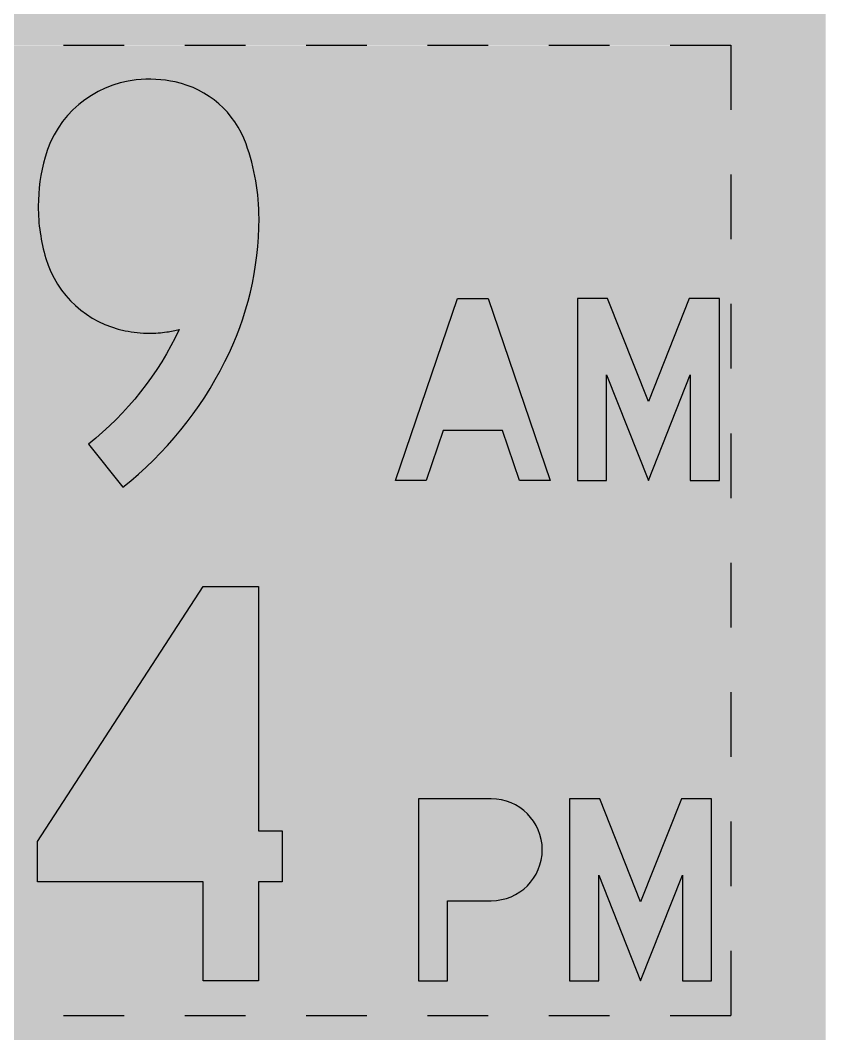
# Model space of a CAD drawing. Header units: millimetres. Extents: x -15 to 15, y -6.8 to 65.8.
# Drawn here: x 1.72 to 15, y 6.38 to 23.09 of the extents above; entities that cross this region are included whole.
import ezdxf

# ---------------------------------------------------------------- set-up
doc = ezdxf.new("R2010")
doc.units = ezdxf.units.MM

msp = doc.modelspace()

# ---------------------------------------------------------------- hatches: boundary and pattern name
at = {"true_color": 0xf5f5f5}
h = msp.add_hatch(color=7, dxfattribs=at)
h.dxf.hatch_style = 1
edge = h.paths.add_edge_path(flags=16)
edge.add_line((-12.5, 0.3999999999999886), (12.5, 0.3999999999999886))
edge.add_arc((12.5, 2.499999999999989), 2.1, 270, 360)
edge.add_line((14.6, 2.499999999999989), (14.6, 63.24999999999999))
edge.add_arc((12.5, 63.25), 2.1, 0, 90)
edge.add_line((12.5, 65.35), (-12.5, 65.35))
edge.add_arc((-12.5, 63.25), 2.099999999999999, 90, 180)
edge.add_line((-14.6, 63.25), (-14.6, 2.5))
edge.add_arc((-12.5, 2.499999999999989), 2.1, 180, 270)
edge = h.paths.add_edge_path()
edge.add_line((-12.5, 0), (12.5, 0))
edge.add_arc((12.5, 2.5), 2.5, 270, 360)
edge.add_line((15, 2.5), (15, 63.25))
edge.add_arc((12.5, 63.25), 2.5, 0, 90)
edge.add_line((12.5, 65.74999999999999), (-12.5, 65.74999999999999))
edge.add_arc((-12.5, 63.25), 2.499999999999999, 90, 180)
edge.add_line((-15, 63.25), (-15, 2.5))
edge.add_arc((-12.5, 2.5), 2.5, 180, 270)
at = {"true_color": 0x0a0a0a}
h = msp.add_hatch(color=28, dxfattribs=at)
h.dxf.hatch_style = 1
edge = h.paths.add_edge_path()
edge.add_line((-12.5, 0.3999999999999886), (12.5, 0.4))
edge.add_arc((12.5, 2.499999999999989), 2.1, 270, 360)
edge.add_line((14.6, 2.499999999999989), (14.6, 63.24999999999999))
edge.add_arc((12.5, 63.25), 2.1, 0, 90)
edge.add_line((12.5, 65.35), (-12.5, 65.35))
edge.add_arc((-12.5, 63.25), 2.099999999999999, 90, 180)
edge.add_line((-14.6, 63.25), (-14.6, 2.5))
edge.add_arc((-12.5, 2.499999999999989), 2.1, 180, 270)
edge = h.paths.add_edge_path(flags=16)
edge.add_line((-12.5, 64.75), (12.5, 64.75))
edge.add_arc((12.5, 63.25), 1.5, 0, 90, ccw=False)
edge.add_line((14, 63.25), (14, 2.5))
edge.add_arc((12.5, 2.499999999999989), 1.5, -90, 0, ccw=False)
edge.add_line((12.5, 0.9999999999999887), (-12.5, 0.9999999999999887))
edge.add_arc((-12.5, 2.499999999999989), 1.5, 180, 270, ccw=False)
edge.add_line((-14, 2.499999999999989), (-14, 63.24999999999999))
edge.add_arc((-12.5, 63.25), 1.5, 90, 180, ccw=False)
at = {"true_color": 0xf5f5f5}
h = msp.add_hatch(color=7, dxfattribs=at)
h.dxf.hatch_style = 1
edge = h.paths.add_edge_path(flags=16)
edge.add_arc((-4.059999999999968, 55.73999999999999), 1.279999999999997, 20.09869717624974, 159.9013028237503)
edge.add_arc((-1.901071428571323, 54.94999999999993), 3.578928571428659, 159.9013028237497, 200.0986971762492)
edge.add_arc((-4.060000000000006, 54.16000000000001), 1.28000000000001, 200.0986971762532, 339.9013028237532)
edge.add_arc((-6.218928571428453, 54.95000000000004), 3.578928571428475, 339.9013028237502, 380.0986971762496)
edge = h.paths.add_edge_path(flags=16)
edge.add_line((11.72956952023542, 55.935), (12.33913904047083, 56.12999999999999))
edge.add_arc((11.12000000000004, 55.73999999999998), 1.280000000000017, 17.73936415171485, 157.1013240229992)
edge.add_arc((12.99031250000005, 54.95000000000003), 3.310312500000002, 157.1013240230005, 202.8986759770007)
edge.add_arc((11.12000000000005, 54.15999999999999), 1.279999999999994, 202.8986759769999, 360.0000000000003)
edge.add_line((12.40000000000005, 54.16), (12.40000000000005, 54.95))
edge.add_line((12.40000000000005, 54.95), (11.08000000000002, 54.95))
edge.add_line((11.08000000000002, 54.95), (11.08000000000002, 54.31))
edge.add_line((11.08000000000002, 54.31), (11.76000000000004, 54.31))
edge.add_line((11.76000000000004, 54.31), (11.76000000000004, 54.16))
edge.add_arc((11.12000000000005, 54.16), 0.6399999999999864, -157.10132402299962, 6.252776074688882e-13, ccw=False)
edge.add_arc((12.99031250000005, 54.95000000000003), 2.670312500000001, 157.1013240230006, 202.8986759770008, ccw=False)
edge.add_arc((11.12000000000004, 55.74), 0.6399999999999937, 17.739364151714312, 157.101324023, ccw=False)
h.paths.add_polyline_path([(8.160000000000037, 54.37996123972776), (6.691406422701585, 56.95), (6.080000000000019, 56.95), (6.080000000000019, 52.95), (6.720000000000027, 52.95), (6.720000000000027, 55.60999999999999), (8.240000000000055, 52.95), (8.800000000000045, 52.95), (8.800000000000045, 56.95), (8.160000000000037, 56.95)], flags=16)
h.paths.add_polyline_path([(4.480000000000018, 56.95), (5.120000000000028, 56.95), (5.120000000000028, 52.95), (4.480000000000018, 52.95)], flags=16)
edge = h.paths.add_edge_path(flags=16)
edge.add_arc((2.482276043957508, 55.74669920487892), 0.633300795121059, 74.46761882983952, 90.00000000000108, ccw=False)
edge.add_arc((2.50739238432367, 55.83706744678171), 0.5395071402291122, 18.434168436617597, 74.46761882983651, ccw=False)
edge.add_line((3.019216121112732, 56.00766761330413), (3.626376188365725, 56.21004511386507))
edge.add_arc((2.507392384323628, 55.83706744678171), 1.179507140229117, 18.43416843661766, 74.46761882983643)
edge.add_arc((2.482276043957457, 55.74669920487914), 1.273300795120854, 74.4676188298349, 89.99999999999723)
edge.add_arc((2.482276043957718, 54.69356222013867), 2.32643777986133, 90.0000000000049, 95.20208452343317)
edge.add_arc((2.428686100023981, 55.28217930961422), 1.735386208411346, 95.20208452342634, 100.0660043927346)
edge.add_arc((2.311656252038849, 55.94144656002306), 1.06581224477398, 100.0660043927363, 179.9999999999985)
edge.add_arc((2.231924475328376, 55.9414465600231), 0.9860804680635038, 180.0000000000004, 240.5253916173212)
edge.add_arc((3.135447479205392, 57.54007067011677), 2.822368262475841, 240.5253916173203, 252.4229875600037)
edge.add_arc((0.9769146372433131, 50.72602877739029), 4.325388794507863, 63.494792540480375, 72.42298756000349, ccw=False)
edge.add_arc((2.717103017859077, 54.21551243768676), 0.4260616967246862, 17.092358613640386, 63.494792540480375, ccw=False)
edge.add_arc((2.352771623500556, 54.10348265211473), 0.80722837649948, -5.115907697472721e-13, 17.092358613637316, ccw=False)
edge.add_arc((2.478206303880337, 54.10348265211469), 0.6817936961197, -21.835978028376985, 2.3874235921539366e-12, ccw=False)
edge.add_arc((2.682059248100716, 54.02179876972449), 0.4621843167442889, 300.4201037662316, 338.1640219716116, ccw=False)
edge.add_arc((2.536354872893847, 54.2699463344445), 0.7499463344445018, 269.99999999999966, 300.4201037662424, ccw=False)
edge.add_arc((2.536354872893852, 54.43638778527581), 0.916387785275802, 200.6540005308837, 269.99999999999943, ccw=False)
edge.add_line((1.678865608860406, 54.11315608034872), (1.080000000000016, 53.88741290210341))
edge.add_arc((2.536354872893851, 54.43638778527581), 1.556387785275817, 200.6540005308838, 269.9999999999996)
edge.add_arc((2.536354872893851, 54.26994633444458), 1.389946334444588, 269.9999999999995, 300.4201037662423)
edge.add_arc((2.682059248100725, 54.02179876972441), 1.102184316744237, 300.4201037662417, 338.1640219716206)
edge.add_arc((2.47820630388034, 54.10348265211481), 1.321793696119729, 338.164021971617, 359.9999999999963)
edge.add_arc((2.352771623500505, 54.10348265211445), 1.447228376499564, 1.068954853418272e-11, 17.09235861364823)
edge.add_arc((2.717103017859077, 54.2155124376868), 1.066061696724631, 17.09235861363814, 63.49479254048027)
edge.add_arc((0.9769146372433417, 50.72602877739062), 4.965388794507535, 63.49479254047917, 72.42298756000244)
edge.add_arc((3.135447479205456, 57.5400706701168), 2.182368262475896, 240.5253916173197, 252.42298756000298, ccw=False)
edge.add_arc((2.231924475328411, 55.94144656002311), 0.3460804680635289, 180.0000000000035, 240.5253916173222, ccw=False)
edge.add_arc((2.311656252038872, 55.94144656002305), 0.42581224477399, 100.06600439273387, 179.9999999999952, ccw=False)
edge.add_arc((2.428686100024062, 55.28217930961507), 1.09538620841052, 95.20208452343519, 100.06600439274342, ccw=False)
edge.add_arc((2.482276043957387, 54.69356222013852), 1.686437779861457, 89.9999999999963, 95.20208452342462, ccw=False)
edge = h.paths.add_edge_path(flags=16)
edge.add_arc((-0.6377239560424768, 55.74669920487926), 0.6333007951207392, 74.46761882983549, 89.99999999999699, ccw=False)
edge.add_arc((-0.6126076156763538, 55.83706744678167), 0.5395071402291658, 18.434168436620496, 74.4676188298385, ccw=False)
edge.add_line((-0.1007838788872505, 56.00766761330413), (0.5063761883657434, 56.21004511386508))
edge.add_arc((-0.6126076156763511, 55.83706744678173), 1.17950714022911, 18.43416843661705, 74.46761882983647)
edge.add_arc((-0.637723956042479, 55.74669920487909), 1.273300795120903, 74.46761882983768, 89.99999999999937)
edge.add_arc((-0.6377239560425898, 54.69356222013847), 2.326437779861529, 89.99999999999693, 95.20208452342524)
edge.add_arc((-0.6913138999758484, 55.28217930961451), 1.735386208411107, 95.20208452343284, 100.0660043927411)
edge.add_arc((-0.8083437479611393, 55.94144656002308), 1.065812244773972, 100.0660043927361, 179.9999999999988)
edge.add_arc((-0.8880755246715906, 55.94144656002312), 0.9860804680635187, 180.0000000000008, 240.525391617321)
edge.add_arc((0.01544747920541401, 57.54007067011668), 2.822368262475761, 240.5253916173193, 252.4229875600026)
edge.add_arc((-2.143085362756729, 50.72602877739031), 4.325388794507861, 63.49479254047992, 72.42298756000298, ccw=False)
edge.add_arc((-0.4028969821409154, 54.21551243768677), 0.4260616967246741, 17.092358613639988, 63.49479254048151, ccw=False)
edge.add_arc((-0.7672283764994069, 54.10348265211473), 0.807228376499439, 5.115907697472721e-13, 17.092358613638226, ccw=False)
edge.add_arc((-0.6417936961196685, 54.10348265211476), 0.6817936961197004, 338.16402197161784, 359.9999999999976, ccw=False)
edge.add_arc((-0.4379407518993081, 54.02179876972439), 0.4621843167442434, 300.4201037662471, 338.16402197162455, ccw=False)
edge.add_arc((-0.5836451271061239, 54.26994633444458), 0.7499463344445799, 270.0000000000007, 300.42010376624177, ccw=False)
edge.add_arc((-0.5836451271061349, 54.43638778527585), 0.9163877852758588, 200.6540005308858, 270.00000000000125, ccw=False)
edge.add_line((-1.441134391139622, 54.11315608034872), (-2.039999999999965, 53.88741290210341))
edge.add_arc((-0.5836451271061399, 54.43638778527581), 1.556387785275809, 200.6540005308842, 270)
edge.add_arc((-0.5836451271061442, 54.2699463344445), 1.38994633444451, 270.0000000000002, 300.4201037662427)
edge.add_arc((-0.4379407518993025, 54.02179876972441), 1.102184316744237, 300.4201037662417, 338.1640219716206)
edge.add_arc((-0.6417936961197181, 54.10348265211475), 1.321793696119736, 338.1640219716198, 359.9999999999991)
edge.add_arc((-0.7672283764994818, 54.10348265211469), 1.4472283764995, 1.687823452765766e-12, 17.09235861363931)
edge.add_arc((-0.4028969821409052, 54.21551243768682), 1.066061696724624, 17.09235861363705, 63.4947925404802)
edge.add_arc((-2.143085362756639, 50.72602877739076), 4.965388794507419, 63.49479254047855, 72.42298756000179)
edge.add_arc((0.01544747920548539, 57.54007067011692), 2.182368262475994, 240.5253916173208, 252.42298756000412, ccw=False)
edge.add_arc((-0.8880755246715628, 55.9414465600231), 0.3460804680635144, 180, 240.52539161731931, ccw=False)
edge.add_arc((-0.808343747961136, 55.9414465600231), 0.4258122447739414, 100.06600439273501, 180, ccw=False)
edge.add_arc((-0.6913138999758551, 55.2821793096148), 1.095386208410802, 95.20208452343712, 100.06600439274558, ccw=False)
edge.add_arc((-0.6377239560424944, 54.69356222013811), 1.68643777986189, 89.9999999999983, 95.20208452342649, ccw=False)
edge = h.paths.add_edge_path(flags=16)
edge.add_line((-8.8, 52.95), (-8.160000002358993, 52.95))
edge.add_line((-8.160000002358993, 52.95), (-8.160000002358993, 54.70999999999999))
edge.add_line((-8.160000002358993, 54.70999999999999), (-7.40876445157528, 54.70999999999999))
edge.add_line((-7.40876445157528, 54.70999999999999), (-6.761862507654723, 52.95))
edge.add_line((-6.761862507654723, 52.95), (-6.079999999999973, 52.95))
edge.add_line((-6.079999999999973, 52.95), (-6.771861428044077, 54.83231945320485))
edge.add_arc((-7.280814794504581, 55.82999999936607), 1.120000000633936, 297.0277925616207, 449.9999997690999)
edge.add_line((-7.280814789991019, 56.95), (-8.8, 56.95))
edge.add_line((-8.8, 56.95), (-8.8, 52.95))
edge = h.paths.add_edge_path(flags=16)
edge.add_line((-10.28131312505088, 55.93283670101064), (-9.679999999999996, 56.15197712549127))
edge.add_arc((-10.92020832041742, 55.70000000000001), 1.319999999999981, 20.02358424939337, 155.9452949368379)
edge.add_arc((-9.239999999999979, 54.94999999999998), 3.15999999999999, 155.945294936837, 204.8480210204013)
edge.add_arc((-10.94596014021428, 54.16), 1.280000000000002, 204.8480210204014, 351.5060089365837)
edge.add_line((-9.679999999999973, 53.97093672120534), (-10.31298007010712, 54.06546836060267))
edge.add_arc((-10.94596014021427, 54.16), 0.6399999999999989, 204.8480210204011, 351.50600893658407, ccw=False)
edge.add_arc((-9.23999999999999, 54.95000000000002), 2.519999999999992, 155.9452949368381, 204.8480210204023, ccw=False)
edge.add_arc((-10.92020832041744, 55.69999999999999), 0.6799999999999967, 20.023584249393593, 155.9452949368372, ccw=False)
edge = h.paths.add_edge_path(flags=16)
edge.add_line((-0.4600000000000364, 58.75), (0.7012692020341511, 58.75))
edge.add_arc((0.7012692020341611, 60.19), 1.439999999999998, 269.9999999999996, 336.0589127336899)
edge.add_arc((-0.5600000000000369, 60.74999999999999), 2.819999999999987, 336.0589127336902, 383.9410872663099)
edge.add_arc((0.7012692020341602, 61.30999999999997), 1.440000000000005, 23.94108726631029, 90.00000000000021)
edge.add_line((0.7012692020341547, 62.74999999999998), (-0.4600000000000364, 62.74999999999998))
edge.add_line((-0.4600000000000364, 62.74999999999998), (-0.4600000000000364, 58.75))
edge = h.paths.add_edge_path(flags=16)
edge.add_line((3.139999999999964, 58.75), (3.779999997640971, 58.75))
edge.add_line((3.779999997640971, 58.75), (3.779999997640971, 60.50999999999999))
edge.add_line((3.779999997640971, 60.50999999999999), (4.531235548424684, 60.50999999999999))
edge.add_line((4.531235548424684, 60.50999999999999), (5.178137492345241, 58.75))
edge.add_line((5.178137492345241, 58.75), (5.859999999999991, 58.75))
edge.add_line((5.859999999999991, 58.75), (5.168138571955888, 60.63231945320486))
edge.add_arc((4.659185205495384, 61.62999999936607), 1.120000000633936, 297.0277925616207, 449.9999997690999)
edge.add_line((4.659185210008945, 62.75), (3.139999999999964, 62.75))
edge.add_line((3.139999999999964, 62.75), (3.139999999999964, 58.75))
h.paths.add_polyline_path([(11.77999999999993, 60.17996123972776), (10.31140642270152, 62.75), (9.699999999999955, 62.75), (9.699999999999955, 58.75), (10.33999999999996, 58.75), (10.33999999999996, 61.41), (11.85999999999995, 58.75), (12.41999999999994, 58.75), (12.41999999999994, 62.75), (11.77999999999993, 62.75)], flags=16)
h.paths.add_polyline_path([(9.019999999999937, 62.10999999999999), (7.179999999999928, 62.10999999999999), (7.179999999999928, 61.15000000000001), (8.343111516531645, 61.15000000000001), (8.343111516531645, 60.50999999999999), (7.179999999999928, 60.50999999999999), (7.179999999999928, 59.38999999999999), (9.019999999999937, 59.38999999999999), (9.019999999999937, 58.75), (6.539999999999964, 58.75), (6.539999999999964, 62.75), (9.019999999999937, 62.75)], flags=16)
h.paths.add_polyline_path([(-2.900000000000046, 59.38999999999999), (-1.060000000000036, 59.38999999999999), (-1.060000000000036, 58.75), (-3.540000000000055, 58.75), (-3.540000000000055, 62.75), (-2.900000000000046, 62.75)], flags=16)
h.paths.add_polyline_path([(-5.140000000000055, 62.75), (-4.500000000000045, 62.75), (-4.500000000000045, 58.75), (-5.140000000000055, 58.75)], flags=16)
h.paths.add_polyline_path([(-6.740000000000055, 60.50999999999999), (-6.740000000000055, 58.75), (-6.100000000000046, 58.75), (-6.100000000000046, 62.75), (-6.740000000000055, 62.75), (-6.740000000000055, 61.15000000000001), (-8.18000000000002, 61.15000000000001), (-8.18000000000002, 62.75), (-8.820000000000027, 62.75), (-8.820000000000027, 58.75), (-8.18000000000002, 58.75), (-8.18000000000002, 60.50999999999999)], flags=16)
edge = h.paths.add_edge_path(flags=16)
edge.add_line((-10.30131312505091, 61.73283670101064), (-9.700000000000069, 61.95197712549127))
edge.add_arc((-10.94020832041748, 61.5), 1.319999999999973, 20.02358424939382, 155.9452949368374)
edge.add_arc((-9.260000000000053, 60.74999999999995), 3.159999999999979, 155.9452949368364, 204.8480210204009)
edge.add_arc((-10.96596014021435, 59.96000000000001), 1.280000000000006, 204.8480210204021, 351.5060089365834)
edge.add_line((-9.700000000000045, 59.77093672120535), (-10.33298007010719, 59.86546836060267))
edge.add_arc((-10.96596014021434, 59.95999999999999), 0.6400000000000006, 204.8480210204018, 351.50600893658407, ccw=False)
edge.add_arc((-9.260000000000034, 60.74999999999997), 2.52, 155.9452949368367, 204.8480210204011, ccw=False)
edge.add_arc((-10.94020832041747, 61.49999999999999), 0.679999999999995, 20.023584249393025, 155.9452949368372, ccw=False)
edge = h.paths.add_edge_path(flags=16)
edge.add_arc((1.77635683940025e-15, 37.34999999999992), 13.85000000000001, 0, 360)
h.paths.add_polyline_path([(6.926875000000064, 5.499999999999989), (7.436875000000055, 5.499999999999989), (8.456875000000037, 2.499999999999989), (7.949889556422022, 2.499999999999989), (7.669483653456701, 3.324723244015786), (6.694266346543464, 3.324723244015786), (6.413860443578097, 2.499999999999989), (5.906875000000037, 2.499999999999989)], flags=16)
edge = h.paths.add_edge_path(flags=16)
edge.add_arc((4.351889401525697, 3.579999999999975), 1.079999999999986, 270.0000000000003, 336.0589127336901)
edge.add_arc((3.40593750000009, 4.000000000000066), 2.11499999999998, 336.0589127336874, 383.9410872663079)
edge.add_arc((4.351889401525734, 4.419999999999956), 1.080000000000033, 23.94108726631109, 90.00000000000156)
edge.add_line((4.351889401525705, 5.499999999999989), (3.480937500000073, 5.499999999999989))
edge.add_line((3.480937500000073, 5.499999999999989), (3.480937500000073, 2.499999999999989))
edge.add_line((3.480937500000073, 2.499999999999989), (4.351889401525702, 2.499999999999988))
edge = h.paths.add_edge_path(flags=16)
edge.add_arc((-4.570937499999945, 4.592499999999974), 0.9600000000000186, 20.09869717625013, 159.9013028237499)
edge.add_arc((-2.951741071428462, 3.999999999999999), 2.68419642857149, 159.901302823751, 200.0986971762504)
edge.add_arc((-4.570937499999945, 3.407499999999993), 0.960000000000008, 200.0986971762524, 339.9013028237472)
edge.add_arc((-6.190133928571417, 3.999999999999997), 2.684196428571481, 339.9013028237494, 380.0986971762491)
edge = h.paths.add_edge_path(flags=16)
edge.add_arc((-1.84718749999995, 4.592499999999983), 0.9600000000000156, 20.09869717624964, 159.9013028237503)
edge.add_arc((-0.2279910714284457, 4.00000000000006), 2.684196428571489, 159.9013028237524, 200.0986971762519)
edge.add_arc((-1.847187499999927, 3.40749999999998), 0.959999999999983, 200.0986971762522, 339.9013028237474)
edge.add_arc((-3.466383928571448, 3.999999999999997), 2.684196428571504, 339.9013028237495, 380.0986971762489)
edge = h.paths.add_edge_path(flags=16)
edge.add_arc((12.50420703296819, 4.597524403659399), 0.4749755963405917, 74.46761882983702, 89.99999999999909, ccw=False)
edge.add_arc((12.52304428824278, 4.665300585086245), 0.4046303551718758, 18.434168436619927, 74.46761882983827, ccw=False)
edge.add_line((12.90691209083461, 4.793250709978088), (13.36228214127437, 4.945033835398807))
edge.add_arc((12.52304428824275, 4.665300585086235), 0.884630355171896, 18.43416843661986, 74.46761882983762)
edge.add_arc((12.50420703296821, 4.597524403659398), 0.9549755963405887, 74.46761882984006, 90.00000000000203)
edge.add_arc((12.50420703296807, 3.807671665104175), 1.744828334895812, 89.9999999999965, 95.20208452342474)
edge.add_arc((12.46401457501813, 4.249134482210746), 1.301539656308452, 95.2020845234302, 100.0660043927385)
edge.add_arc((12.37624218902919, 4.743584920017313), 0.7993591835804715, 100.0660043927356, 179.999999999999)
edge.add_arc((12.31644335649636, 4.743584920017326), 0.7395603510476434, 179.9999999999999, 240.5253916173203)
edge.add_arc((12.99408560940405, 5.942553002587313), 2.11677619685663, 240.525391617318, 252.4229875600014)
edge.add_arc((11.37518597793251, 0.8320215830424891), 3.244041595881106, 63.49479254048208, 72.42298756000531, ccw=False)
edge.add_arc((12.68032726339434, 3.449134328265081), 0.319546272543507, 17.09235861363669, 63.49479254047958, ccw=False)
edge.add_arc((12.40707871762547, 3.365111989086095), 0.6054212823745734, -5.172751116333529e-12, 17.092358613632314, ccw=False)
edge.add_arc((12.50115472791027, 3.365111989085909), 0.5113452720897715, -21.83597802836482, 1.460875864722766e-11, ccw=False)
edge.add_arc((12.65404443607559, 3.303849077293336), 0.3466382375582155, 300.42010376623733, 338.1640219716159, ccw=False)
edge.add_arc((12.54476615467046, 3.489959750833446), 0.5624597508334481, 269.99999999999636, 300.4201037662385, ccw=False)
edge.add_arc((12.54476615467042, 3.614790838956855), 0.6872908389568573, 200.6540005308853, 270.0000000000006, ccw=False)
edge.add_line((11.90164920664533, 3.372367060261524), (11.45250000000006, 3.20305967657755))
edge.add_arc((12.54476615467042, 3.614790838956845), 1.167290838956854, 200.6540005308841, 270.0000000000001)
edge.add_arc((12.54476615467042, 3.489959750833474), 1.042459750833483, 270.0000000000001, 300.4201037662422)
edge.add_arc((12.65404443607557, 3.303849077293235), 0.8266382375581313, 300.4201037662462, 338.164021971625)
edge.add_arc((12.50115472791031, 3.365111989086072), 0.9913452720897348, 338.164021971618, 359.9999999999975)
edge.add_arc((12.40707871762544, 3.365111989086093), 1.085421282374602, 359.9999999999966, 377.0923586136342)
edge.add_arc((12.68032726339433, 3.449134328265039), 0.799546272543534, 17.09235861363963, 63.49479254048209)
edge.add_arc((11.3751859779326, 0.8320215830431636), 3.724041595880446, 63.49479254047882, 72.42298756000204)
edge.add_arc((12.99408560940417, 5.942553002587683), 1.63677619685701, 240.5253916173201, 252.4229875600034, ccw=False)
edge.add_arc((12.31644335649636, 4.743584920017309), 0.2595603510476301, 179.9999999999961, 240.5253916173175, ccw=False)
edge.add_arc((12.3762421890292, 4.743584920017312), 0.319359183580465, 100.06600439273592, 179.9999999999975, ccw=False)
edge.add_arc((12.46401457501815, 4.249134482211002), 0.8215396563081935, 95.20208452343599, 100.06600439274422, ccw=False)
edge.add_arc((12.50420703296819, 3.807671665103701), 1.26482833489629, 89.99999999999937, 95.20208452342769, ccw=False)
h.paths.add_polyline_path([(9.925000000000091, 4.341662188677424), (9.201038867923444, 5.499999999999989), (8.635000000000037, 5.499999999999989), (9.685000000000038, 3.819999999999993), (9.685000000000038, 2.499999999999989), (10.16500000000006, 2.499999999999989), (10.16500000000006, 3.819999999999993), (11.21500000000005, 5.499999999999989), (10.64896113207669, 5.499999999999989)], flags=16)
h.paths.add_polyline_path([(0.3509375000000546, 2.979999999999984), (1.730937500000073, 2.979999999999984), (1.730937500000073, 2.499999999999989), (-0.1290624999999636, 2.499999999999989), (-0.1290624999999636, 5.499999999999989), (0.3509375000000546, 5.499999999999989)], flags=16)
h.paths.add_polyline_path([(-6.769062499999928, 3.819999999999993), (-6.769062499999928, 2.499999999999989), (-6.289062499999909, 2.499999999999989), (-6.289062499999909, 5.499999999999989), (-6.769062499999928, 5.499999999999989), (-6.769062499999928, 4.299999999999989), (-7.849062499999945, 4.299999999999989), (-7.849062499999945, 5.499999999999989), (-8.329062499999964, 5.499999999999989), (-8.329062499999964, 2.499999999999989), (-7.849062499999945, 2.499999999999989), (-7.849062499999945, 3.819999999999993)], flags=16)
edge = h.paths.add_edge_path(flags=16)
edge.add_line((-9.433172343788101, 4.737127525757979), (-8.982187499999942, 4.901482844118436))
edge.add_arc((-9.91234374031303, 4.562499999999981), 0.9900000000000087, 20.02358424939343, 155.9452949368371)
edge.add_arc((-8.652187499999918, 4.000000000000004), 2.370000000000029, 155.945294936838, 204.8480210204016)
edge.add_arc((-9.931657605160678, 3.407499999999979), 0.9599999999999875, 204.8480210204011, 351.5060089365843)
edge.add_line((-8.982187499999965, 3.265702540903999), (-9.456922552580297, 3.336601270451991))
edge.add_arc((-9.931657605160677, 3.407499999999998), 0.4800000000000184, 204.8480210204014, 351.5060089365827, ccw=False)
edge.add_arc((-8.65218749999991, 3.999999999999933), 1.890000000000027, 155.9452949368357, 204.8480210203992, ccw=False)
edge.add_arc((-9.912343740313009, 4.562499999999993), 0.5099999999999861, 20.023584249393423, 155.9452949368367, ccw=False)
edge = h.paths.add_edge_path(flags=16)
edge.add_arc((-12.45579296703182, 4.597524403659236), 0.4749755963407551, 74.46761882983958, 90.0000000000017, ccw=False)
edge.add_arc((-12.43695571175723, 4.665300585086291), 0.4046303551718379, 18.434168436614982, 74.46761882983361, ccw=False)
edge.add_line((-12.05308790916543, 4.793250709978088), (-11.59771785872558, 4.945033835398807))
edge.add_arc((-12.43695571175722, 4.665300585086193), 0.8846303551719311, 18.43416843662195, 74.4676188298397)
edge.add_arc((-12.45579296703178, 4.597524403659392), 0.9549755963405947, 74.46761882984016, 90.00000000000213)
edge.add_arc((-12.45579296703191, 3.807671665104449), 1.744828334895538, 89.9999999999969, 95.20208452342516)
edge.add_arc((-12.49598542498186, 4.249134482210223), 1.30153965630897, 95.20208452342717, 100.0660043927355)
edge.add_arc((-12.58375781097083, 4.743584920017336), 0.7993591835804482, 100.0660043927357, 180.0000000000007)
edge.add_arc((-12.64355664350364, 4.743584920017322), 0.7395603510476381, 179.9999999999997, 240.5253916173205)
edge.add_arc((-11.96591439059592, 5.942553002587432), 2.116776196856744, 240.5253916173191, 252.4229875600025)
edge.add_arc((-13.58481402206748, 0.8320215830427848), 3.244041595880832, 63.49479254048009, 72.42298756000332, ccw=False)
edge.add_arc((-12.27967273660565, 3.44913432826506), 0.3195462725435173, 17.092358613640386, 63.49479254048441, ccw=False)
edge.add_arc((-12.55292128237451, 3.365111989086015), 0.605421282374582, 2.5011104298755527e-12, 17.0923586136401, ccw=False)
edge.add_arc((-12.45884527208974, 3.365111989086091), 0.5113452720898177, 338.1640219716154, 359.99999999999443, ccw=False)
edge.add_arc((-12.30595556392446, 3.303849077293343), 0.3466382375582297, 300.42010376623875, 338.1640219716156, ccw=False)
edge.add_arc((-12.41523384532955, 3.489959750833361), 0.5624597508333629, 269.9999999999985, 300.42010376624086, ccw=False)
edge.add_arc((-12.41523384532957, 3.614790838956858), 0.6872908389568608, 200.6540005308854, 270.0000000000003, ccw=False)
edge.add_line((-13.05835079335466, 3.372367060261524), (-13.50749999999994, 3.20305967657755))
edge.add_arc((-12.41523384532957, 3.614790838956845), 1.167290838956854, 200.6540005308841, 270.0000000000001)
edge.add_arc((-12.41523384532959, 3.489959750833383), 1.042459750833392, 270.0000000000013, 300.4201037662435)
edge.add_arc((-12.30595556392444, 3.303849077293338), 0.8266382375582061, 300.4201037662408, 338.1640219716193)
edge.add_arc((-12.45884527208969, 3.365111989086019), 0.9913452720897399, 338.1640219716214, 360.0000000000006)
edge.add_arc((-12.55292128237456, 3.36511198908601), 1.085421282374615, 9.8456368078004e-13, 17.09235861363853)
edge.add_arc((-12.27967273660565, 3.449134328265129), 0.7995462725434651, 17.09235861363439, 63.49479254047748)
edge.add_arc((-13.58481402206738, 0.8320215830427244), 3.724041595880854, 63.49479254048133, 72.42298756000454)
edge.add_arc((-11.96591439059583, 5.942553002587574), 1.636776196856911, 240.52539161731852, 252.4229875600019, ccw=False)
edge.add_arc((-12.64355664350364, 4.743584920017327), 0.2595603510476395, 180, 240.52539161732182, ccw=False)
edge.add_arc((-12.58375781097084, 4.743584920017335), 0.3193591835804419, 100.06600439273672, 180.0000000000014, ccw=False)
edge.add_arc((-12.49598542498186, 4.249134482210509), 0.8215396563086844, 95.20208452343212, 100.06600439274041, ccw=False)
edge.add_arc((-12.45579296703182, 3.807671665104083), 1.264828334895908, 90.00000000000063, 95.2020845234286, ccw=False)
edge = h.paths.add_edge_path()
edge.add_line((-12.5, 64.75), (12.5, 64.75))
edge.add_arc((12.5, 63.25), 1.5, 0, 90, ccw=False)
edge.add_line((14, 63.25), (14, 2.5))
edge.add_arc((12.5, 2.5), 1.5, -90, 0, ccw=False)
edge.add_line((12.5, 1), (-12.5, 1))
edge.add_arc((-12.5, 2.5), 1.5, 180, 270, ccw=False)
edge.add_line((-14, 2.5), (-14, 63.25))
edge.add_arc((-12.5, 63.25), 1.5, 90, 180, ccw=False)
h.paths.add_polyline_path([(-13.56656249999993, 22.67610057562688), (13.43543750000008, 22.67610057562688), (13.43543750000008, 6.674100575626877), (-13.56656249999993, 6.674100575626877)], flags=16)
h = msp.add_hatch(color=7, dxfattribs=at)
h.dxf.hatch_style = 1
h.paths.add_polyline_path([(12.7672500000001, 15.49999999999999), (13.24725000000012, 15.49999999999999), (13.24725000000012, 18.49999999999999), (12.75054177964789, 18.49999999999999), (12.0772500000001, 16.80213377306208), (11.40395822035234, 18.49999999999999), (10.90725000000011, 18.49999999999999), (10.90725000000011, 15.49999999999999), (11.38725000000013, 15.49999999999999), (11.38725000000013, 17.23999999999998), (12.0772500000001, 15.49999999999999), (12.7672500000001, 17.23999999999998)], flags=16)
h.paths.add_polyline_path([(8.927250000000095, 18.49999999999999), (9.437250000000132, 18.49999999999999), (10.45725000000011, 15.49999999999999), (9.950264556422098, 15.49999999999999), (9.669858653456732, 16.32472324401578), (8.694641346543495, 16.32472324401578), (8.414235443578127, 15.49999999999999), (7.907250000000113, 15.49999999999999)], flags=16)
edge = h.paths.add_edge_path(flags=16)
edge.add_arc((5.018342080415419, 20.0182021334601), 3.001092080415314, 164.3268128992558, 180)
edge.add_arc((5.018342080415417, 20.0182021334602), 3.001092080415313, 180.0000000000017, 196.6346964571684)
edge.add_arc((3.789508946269768, 19.65106064522196), 1.718585260176134, 196.6346964571656, 258.6052896560541)
edge.add_arc((3.850941831088912, 19.95587904104249), 2.029532609043759, 258.6052896560529, 269.9999999999977)
edge.add_arc((3.850941831088836, 19.95587904104245), 2.029532609043716, 269.9999999999999, 278.1073099177221)
edge.add_arc((3.89670560626294, 19.63461982450951), 1.705030209475485, 278.1073099177211, 285.1849277156711)
edge.add_arc((-0.4764045804014136, 20.26653617129198), 5.330694524245806, 308.5550111822808, 334.7082986462896, ccw=False)
edge.add_line((2.846034752170135, 16.0978791942542), (3.413206586701016, 15.38624999999998))
edge.add_arc((-0.4764045804014492, 20.2665361712919), 6.240694524245786, 308.5550111822816, 333.2445168214695)
edge.add_arc((0.4163295267196911, 19.81645399327741), 5.240920473280444, 333.2445168214686, 359.9999999999996)
edge.add_arc((2.00672035710239, 19.81645399327726), 3.650529642897746, 1.617055623772574e-12, 19.69562245579449)
edge.add_arc((3.942211965769425, 20.50929349013919), 1.594768388366376, 19.69562245579212, 77.88173887077777)
edge.add_arc((3.850941831088813, 20.08421739095617), 2.029532609043828, 77.88173887077768, 96.19578499422265)
edge.add_arc((3.821657304140694, 20.35397086968005), 1.758194217358805, 96.19578499422828, 164.3268128992505)
h.paths.add_polyline_path([(0.5172500000001037, 18.29499999999999), (0.5172500000001037, 19.20499999999998), (-1.757749999999896, 19.20499999999998), (-1.757749999999896, 18.29499999999999)], flags=16)
edge = h.paths.add_edge_path(flags=16)
edge.add_arc((-6.903824133555193, 21.13075), 0.2592500000000177, -89.99999999999937, 6.62580956481969, ccw=False)
edge.add_line((-6.90382413355519, 20.87149999999998), (-7.024499999999898, 20.87149999999998))
edge.add_line((-7.024499999999898, 20.87149999999998), (-7.024499999999898, 20.38349999999999))
edge.add_line((-7.024499999999898, 20.38349999999999), (-6.981229693224669, 20.38349999999999))
edge.add_arc((-6.981229693224656, 19.92599999999997), 0.4575000000000173, -12.373625116187213, 90.00000000000159, ccw=False)
edge.add_arc((-7.085499999999875, 19.94887499999997), 0.5642500000000072, 193.8287435443017, 347.6263748838132, ccw=False)
edge.add_line((-7.63339492753612, 19.81400761743449), (-8.107249999999864, 19.69736555683732))
edge.add_arc((-7.085499999999881, 19.948875), 1.052249999999985, 193.8287435443047, 400.4114279866376)
edge.add_arc((-7.100749999999888, 21.10787499999998), 0.9455000000000074, 329.7122713087288, 520.6920611762961)
edge.add_line((-7.993070491401387, 21.42049999999998), (-7.532517979710293, 21.2591451612903))
edge.add_arc((-7.100749999999887, 21.107875), 0.4575000000000007, 6.6258095648216795, 160.6920611762982, ccw=False)
edge = h.paths.add_edge_path(flags=16)
edge.add_arc((-4.340499999999897, 21.05408516839377), 0.999289831606221, 16.40246603687223, 163.5975339631275)
edge.add_arc((-2.373250000000049, 20.47500000000004), 3.049999999999841, 163.5975339631278, 196.4024660368722)
edge.add_arc((-4.340499999999885, 19.8959148316062), 0.9992898316062012, 196.4024660368664, 343.5975339631343)
edge.add_arc((-6.307749999999697, 20.475), 3.049999999999807, 343.5975339631286, 376.4024660368731)
edge = h.paths.add_edge_path(flags=16)
edge.add_arc((-1.978606198510677, 15.5), 10.36749999999997, 147.3718277146536, 180)
edge.add_line((-12.34610619851064, 15.49999999999999), (-11.43610619851065, 15.49999999999998))
edge.add_arc((-1.978606198510644, 15.49999999999998), 9.457500000000008, 143.7673589457157, 180, ccw=False)
edge.add_line((-9.607249999999887, 21.08999999999997), (-9.607249999999887, 21.99999999999999))
edge.add_line((-9.607249999999887, 21.99999999999999), (-13.24724999999989, 21.99999999999999))
edge.add_line((-13.24724999999989, 21.99999999999999), (-13.24724999999989, 21.08999999999997))
edge.add_line((-13.24724999999989, 21.08999999999997), (-10.7099838819006, 21.08999999999997))
edge = h.paths.add_edge_path(flags=16)
edge.add_arc((-8.593499999770923, 7.250027542227022), 4.663750000310334, 120.6774244734013, 180.0003383657716)
edge.add_line((-13.25724999999993, 7.249999999999989), (-9.617249999999922, 7.249999999999989))
edge.add_line((-9.617249999999922, 7.249999999999989), (-9.617249999999922, 8.15999999999998))
edge.add_line((-9.617249999999922, 8.15999999999998), (-12.23528379218255, 8.159999999999975))
edge.add_arc((-8.593499999999931, 7.25002754245203), 3.753749999999985, 120.6774244725571, 165.9707679214566, ccw=False)
edge.add_arc((-11.43724999999995, 12.04374999999999), 1.819999999999987, 300.6774244725564, 539.9999999999999)
edge.add_line((-13.25724999999993, 12.04374999999999), (-12.34724999999996, 12.04374999999999))
edge.add_arc((-11.43724999999995, 12.04374999999999), 0.910000000000009, -59.32257552659809, 180.0000000000002, ccw=False)
edge = h.paths.add_edge_path(flags=16)
edge.add_arc((-6.913824133555231, 12.88075), 0.2592500000000184, -89.99999999999932, 6.625809564819178, ccw=False)
edge.add_line((-6.913824133555227, 12.62149999999998), (-7.034499999999935, 12.62149999999998))
edge.add_line((-7.034499999999935, 12.62149999999998), (-7.034499999999935, 12.13349999999999))
edge.add_line((-7.034499999999935, 12.13349999999999), (-6.991229693224705, 12.13349999999999))
edge.add_arc((-6.991229693224692, 11.67599999999998), 0.4575000000000156, -12.373625116187384, 90.00000000000159, ccw=False)
edge.add_arc((-7.095499999999912, 11.69887499999999), 0.5642500000000122, 193.8287435443043, 347.62637488381085, ccw=False)
edge.add_line((-7.643394927536156, 11.56400761743449), (-8.117249999999899, 11.44736555683732))
edge.add_arc((-7.095499999999912, 11.69887499999999), 1.052249999999985, 193.8287435443041, 400.4114279866384)
edge.add_arc((-7.110749999999923, 12.85787499999998), 0.9455000000000058, 329.7122713087288, 520.6920611762961)
edge.add_line((-8.003070491401422, 13.17049999999998), (-7.542517979710329, 13.0091451612903))
edge.add_arc((-7.110749999999925, 12.85787499999998), 0.4575000000000031, 6.625809564822987, 160.6920611762966, ccw=False)
edge = h.paths.add_edge_path(flags=16)
edge.add_arc((-4.350499999999931, 12.80408516839376), 0.9992898316062202, 16.40246603687245, 163.5975339631275)
edge.add_arc((-2.383250000000068, 12.22500000000004), 3.049999999999857, 163.5975339631279, 196.4024660368721)
edge.add_arc((-4.350499999999922, 11.6459148316062), 0.9992898316061999, 196.4024660368663, 343.5975339631344)
edge.add_arc((-6.317749999999737, 12.225), 3.049999999999811, 343.5975339631286, 376.402466036873)
h.paths.add_polyline_path([(0.5072500000000674, 10.04499999999999), (0.5072500000000674, 10.95499999999998), (-1.767749999999933, 10.95499999999998), (-1.767749999999933, 10.04499999999999)], flags=16)
h.paths.add_polyline_path([(2.007250000000067, 9.548585489592723), (4.73725000000004, 13.74999999999999), (5.647250000000077, 13.74999999999999), (5.647250000000077, 9.724477242732235), (6.03725000000004, 9.724477242732235), (6.03725000000004, 8.87947724273223), (5.647250000000077, 8.87947724273223), (5.647250000000077, 7.249999999999989), (4.73725000000004, 7.249999999999989), (4.73725000000004, 8.87947724273223), (2.007250000000067, 8.87947724273223)], flags=16)
h.paths.add_polyline_path([(12.63725000000009, 7.249999999999989), (13.11725000000006, 7.249999999999989), (13.11725000000006, 10.24999999999999), (12.62054177964783, 10.24999999999999), (11.94725000000008, 8.5521337730621), (11.27395822035228, 10.24999999999999), (10.77725000000009, 10.24999999999999), (10.77725000000009, 7.249999999999989), (11.25725000000007, 7.249999999999989), (11.25725000000007, 8.989999999999975), (11.94725000000008, 7.249999999999989), (12.63725000000009, 8.989999999999975)], flags=16)
edge = h.paths.add_edge_path(flags=16)
edge.add_arc((9.48725000000004, 9.40999999999998), 0.8400000000000087, 270, 450)
edge.add_line((9.48725000000004, 10.24999999999999), (8.287250000000041, 10.24999999999999))
edge.add_line((8.287250000000041, 10.24999999999999), (8.287250000000041, 7.249999999999989))
edge.add_line((8.287250000000041, 7.249999999999989), (8.76725000000006, 7.249999999999989))
edge.add_line((8.76725000000006, 7.249999999999989), (8.76725000000006, 8.569999999999993))
edge.add_line((8.76725000000006, 8.569999999999993), (9.48725000000004, 8.569999999999972))
h.paths.add_polyline_path([(-13.56456249999993, 22.67410057562688), (13.43343750000007, 22.67410057562688), (13.43343750000007, 6.676100575626879), (-13.56456249999993, 6.676100575626879)])
at = {"true_color": 0x0a0a0a}
h = msp.add_hatch(color=28, dxfattribs=at)
h.dxf.hatch_style = 1
h.paths.add_polyline_path([(9.182250000000113, 17.75886634241757), (8.8578413465435, 16.80472324401577), (9.506658653456725, 16.80472324401577)], flags=16)
h.paths.add_polyline_path([(8.927250000000095, 18.49999999999999), (9.437250000000132, 18.49999999999999), (10.45725000000011, 15.49999999999999), (9.950264556422098, 15.49999999999999), (9.669858653456732, 16.32472324401578), (8.694641346543495, 16.32472324401578), (8.414235443578127, 15.49999999999999), (7.907250000000113, 15.49999999999999)])
edge = h.paths.add_edge_path()
edge.add_arc((5.01834208041546, 20.01820213346001), 3.001092080415378, 164.3268128992543, 179.9999999999985)
edge.add_arc((5.018342080415369, 20.01820213346013), 3.001092080415265, 180.0000000000004, 196.6346964571671)
edge.add_arc((3.78950894626978, 19.65106064522198), 1.718585260176152, 196.6346964571663, 258.6052896560545)
edge.add_arc((3.850941831088903, 19.95587904104246), 2.029532609043734, 258.605289656053, 269.9999999999981)
edge.add_arc((3.850941831088858, 19.9558790410426), 2.029532609043872, 269.9999999999994, 278.1073099177216)
edge.add_arc((3.896705606263004, 19.63461982450914), 1.705030209475106, 278.1073099177208, 285.1849277156708)
edge.add_arc((-0.4764045804014131, 20.26653617129192), 5.330694524245782, 308.55501118228136, 334.7082986462902, ccw=False)
edge.add_line((2.846034752170135, 16.0978791942542), (3.413206586700995, 15.38625))
edge.add_arc((-0.4764045804014131, 20.26653617129195), 6.240694524245797, 308.5550111822811, 333.2445168214689)
edge.add_arc((0.4163295267196645, 19.81645399327737), 5.240920473280449, 333.2445168214692, 360.0000000000001)
edge.add_arc((2.006720357102404, 19.81645399327732), 3.650529642897732, 7.137348960099665e-13, 19.69562245579358)
edge.add_arc((3.942211965769411, 20.50929349013917), 1.594768388366394, 19.69562245579261, 77.88173887077821)
edge.add_arc((3.850941831088858, 20.08421739095617), 2.029532609043814, 77.88173887077889, 96.19578499422401)
edge.add_arc((3.821657304140718, 20.35397086968009), 1.758194217358775, 96.1957849942292, 164.326812899251)
edge = h.paths.add_edge_path(flags=16)
edge.add_arc((5.018342080415369, 20.01820213345999), 2.091092080415251, 164.3268128992523, 179.9999999999969)
edge.add_arc((5.018342080415369, 20.01820213346008), 2.091092080415297, 179.9999999999994, 196.6346964571658)
edge.add_arc((3.78950894626978, 19.651060645222), 0.808585260176182, 196.6346964571671, 258.6052896560559)
edge.add_arc((3.850941831088858, 19.9558790410424), 1.119532609043652, 258.605289656055, 270)
edge.add_arc((3.850941831088858, 19.95587904104256), 1.119532609043824, 270, 278.1073099177224)
edge.add_arc((3.896705606263004, 19.63461982450909), 0.7950302094750571, 278.1073099177195, 326.0450166642676)
edge.add_arc((3.626667951239233, 19.81645399327732), 1.120582048760863, 326.0450166642728, 360.0000000000018)
edge.add_arc((2.006720357102404, 19.81645399327741), 2.740529642897718, 359.9999999999991, 379.695622455792)
edge.add_arc((3.942211965769457, 20.50929349013915), 0.6847683883663936, 19.69562245579397, 77.88173887078021)
edge.add_arc((3.850941831088858, 20.08421739095635), 1.119532609043627, 77.88173887077848, 96.195784994235)
edge.add_arc((3.82165730414049, 20.35397086968031), 0.8481942173585107, 96.19578499423443, 164.3268128992579)
edge = h.paths.add_edge_path()
edge.add_arc((-4.340499999999884, 21.05408516839376), 0.9992898316062103, 16.40246603687266, 163.5975339631277)
edge.add_arc((-2.373250000000053, 20.47500000000004), 3.049999999999837, 163.5975339631278, 196.4024660368722)
edge.add_arc((-4.340499999999884, 19.89591483160619), 0.9992898316062, 196.402466036866, 343.597533963134)
edge.add_arc((-6.307749999999714, 20.47500000000001), 3.049999999999827, 343.5975339631284, 376.4024660368729)
edge = h.paths.add_edge_path(flags=16)
edge.add_arc((-2.373249999999962, 20.47499999999999), 2.561999999999939, 163.5975339631272, 196.4024660368715)
edge.add_arc((-4.340499999999884, 19.89591483160619), 0.5112898316062365, 196.4024660368655, 343.5975339631345)
edge.add_arc((-6.307749999999761, 20.47499999999994), 2.561999999999909, 343.5975339631294, 376.402466036874)
edge.add_arc((-4.340499999999884, 21.05408516839376), 0.511289831606209, 16.40246603687306, 163.5975339631277)
h.paths.add_polyline_path([(12.7672500000001, 15.49999999999999), (13.24725000000012, 15.49999999999999), (13.24725000000012, 18.49999999999999), (12.75054177964789, 18.49999999999999), (12.0772500000001, 16.80213377306208), (11.40395822035234, 18.49999999999999), (10.90725000000011, 18.49999999999999), (10.90725000000011, 15.49999999999999), (11.38725000000013, 15.49999999999999), (11.38725000000013, 17.23999999999998), (12.0772500000001, 15.49999999999999), (12.7672500000001, 17.23999999999998)])
h.paths.add_polyline_path([(0.5172500000001037, 18.29499999999999), (0.5172500000001037, 19.20499999999998), (-1.757749999999896, 19.20499999999998), (-1.757749999999896, 18.29499999999999)])
edge = h.paths.add_edge_path()
edge.add_arc((-6.90382413355519, 21.13075), 0.2592500000000144, -90, 6.625809564818894, ccw=False)
edge.add_line((-6.90382413355519, 20.87149999999998), (-7.024499999999898, 20.87149999999998))
edge.add_line((-7.024499999999898, 20.87149999999998), (-7.024499999999898, 20.38349999999998))
edge.add_line((-7.024499999999898, 20.38349999999999), (-6.981229693224669, 20.38349999999999))
edge.add_arc((-6.981229693224669, 19.92599999999999), 0.4575000000000046, -12.373625116188975, 90, ccw=False)
edge.add_arc((-7.085499999999866, 19.94887499999999), 0.5642500000000016, 193.8287435443043, 347.62637488381097, ccw=False)
edge.add_line((-7.63339492753612, 19.81400761743449), (-8.107249999999887, 19.69736555683732))
edge.add_arc((-7.085499999999866, 19.94887499999999), 1.052249999999996, 193.828743544304, 400.4114279866383)
edge.add_arc((-7.100749999999881, 21.10787499999998), 0.9454999999999993, 329.7122713087288, 520.6920611762961)
edge.add_line((-7.993070491401387, 21.42049999999998), (-7.532517979710293, 21.25914516129031))
edge.add_arc((-7.100749999999881, 21.10787499999998), 0.4575000000000125, 6.625809564822191, 160.6920611762962, ccw=False)
edge = h.paths.add_edge_path()
edge.add_arc((-1.97860619851067, 15.49999999999994), 10.3675, 147.3718277146534, 179.9999999999998)
edge.add_line((-12.34610619851064, 15.49999999999999), (-11.43610619851063, 15.49999999999999))
edge.add_arc((-1.97860619851067, 15.49999999999999), 9.457499999999982, 143.7673589457156, 180, ccw=False)
edge.add_line((-9.607249999999887, 21.08999999999997), (-9.607249999999887, 21.99999999999998))
edge.add_line((-9.607249999999887, 21.99999999999999), (-13.2472499999999, 21.99999999999999))
edge.add_line((-13.24724999999989, 21.99999999999999), (-13.24724999999989, 21.08999999999999))
edge.add_line((-13.24724999999989, 21.08999999999997), (-10.7099838819006, 21.08999999999997))
at = {"true_color": 0xf5f5f5}
h = msp.add_hatch(color=7, dxfattribs=at)
h.dxf.hatch_style = 1
edge = h.paths.add_edge_path()
edge.add_arc((5.018342080415369, 20.01820213345999), 2.091092080415251, 164.3268128992523, 179.9999999999969)
edge.add_arc((5.018342080415369, 20.01820213346008), 2.091092080415297, 179.9999999999994, 196.6346964571658)
edge.add_arc((3.78950894626978, 19.65106064522202), 0.808585260176182, 196.6346964571671, 258.6052896560559)
edge.add_arc((3.850941831088858, 19.9558790410424), 1.119532609043652, 258.605289656055, 270)
edge.add_arc((3.850941831088858, 19.95587904104257), 1.119532609043824, 270, 278.1073099177224)
edge.add_arc((3.896705606263004, 19.63461982450911), 0.7950302094750571, 278.1073099177195, 326.0450166642676)
edge.add_arc((3.626667951239233, 19.81645399327734), 1.120582048760863, 326.0450166642728, 360.0000000000018)
edge.add_arc((2.006720357102404, 19.81645399327741), 2.740529642897718, 359.9999999999991, 379.695622455792)
edge.add_arc((3.942211965769457, 20.50929349013916), 0.6847683883663936, 19.69562245579397, 77.88173887078021)
edge.add_arc((3.850941831088858, 20.08421739095636), 1.119532609043627, 77.88173887077848, 96.195784994235)
edge.add_arc((3.82165730414049, 20.35397086968031), 0.8481942173585107, 96.19578499423443, 164.3268128992579)
h = msp.add_hatch(color=7, dxfattribs=at)
h.dxf.hatch_style = 1
h.paths.add_polyline_path([(9.182250000000113, 17.75886634241757), (8.8578413465435, 16.80472324401578), (9.506658653456725, 16.80472324401577)])
at = {"true_color": 0x0a0a0a}
h = msp.add_hatch(color=28, dxfattribs=at)
h.dxf.hatch_style = 1
edge = h.paths.add_edge_path()
edge.add_arc((9.48725000000004, 9.40999999999998), 0.8400000000000092, 270, 450)
edge.add_line((9.48725000000004, 10.24999999999999), (8.28725000000004, 10.24999999999999))
edge.add_line((8.287250000000041, 10.24999999999999), (8.287250000000041, 7.249999999999989))
edge.add_line((8.287250000000041, 7.249999999999989), (8.767250000000036, 7.249999999999989))
edge.add_line((8.76725000000006, 7.249999999999989), (8.76725000000006, 8.570000000000006))
edge.add_line((8.76725000000006, 8.569999999999993), (9.487250000000063, 8.56999999999997))
edge = h.paths.add_edge_path(flags=16)
edge.add_line((9.48725000000004, 9.769999999999971), (8.767250000000036, 9.769999999999971))
edge.add_line((8.76725000000006, 9.769999999999971), (8.76725000000006, 9.04999999999999))
edge.add_line((8.76725000000006, 9.049999999999988), (9.487250000000063, 9.049999999999978))
edge.add_arc((9.48725000000004, 9.40999999999998), 0.3600000000000023, 270, 450)
h.paths.add_polyline_path([(4.73725000000004, 12.07984418929581), (3.206776929992202, 9.724477242732235), (4.737250000000086, 9.724477242732235)], flags=16)
h.paths.add_polyline_path([(2.007250000000067, 9.548585489592723), (4.73725000000004, 13.74999999999999), (5.647250000000077, 13.74999999999999), (5.647250000000077, 9.724477242732235), (6.03725000000004, 9.724477242732235), (6.03725000000004, 8.87947724273223), (5.647250000000077, 8.87947724273223), (5.647250000000077, 7.249999999999989), (4.73725000000004, 7.249999999999989), (4.73725000000004, 8.87947724273223), (2.007250000000067, 8.87947724273223)])
edge = h.paths.add_edge_path()
edge.add_arc((-4.35049999999992, 12.80408516839376), 0.9992898316062103, 16.40246603687266, 163.5975339631277)
edge.add_arc((-2.383250000000089, 12.22500000000004), 3.049999999999837, 163.5975339631278, 196.4024660368722)
edge.add_arc((-4.35049999999992, 11.64591483160619), 0.9992898316062, 196.402466036866, 343.597533963134)
edge.add_arc((-6.317749999999752, 12.22500000000001), 3.049999999999827, 343.5975339631284, 376.4024660368729)
edge = h.paths.add_edge_path(flags=16)
edge.add_arc((-2.383249999999998, 12.22499999999999), 2.561999999999939, 163.5975339631272, 196.4024660368715)
edge.add_arc((-4.35049999999992, 11.64591483160619), 0.5112898316062365, 196.4024660368655, 343.5975339631345)
edge.add_arc((-6.317749999999797, 12.22499999999994), 2.561999999999909, 343.5975339631294, 376.402466036874)
edge.add_arc((-4.35049999999992, 12.80408516839376), 0.511289831606209, 16.40246603687306, 163.5975339631277)
h.paths.add_polyline_path([(12.63725000000009, 7.249999999999989), (13.11725000000006, 7.249999999999989), (13.11725000000006, 10.24999999999999), (12.62054177964783, 10.24999999999999), (11.94725000000008, 8.5521337730621), (11.27395822035228, 10.24999999999999), (10.77725000000009, 10.24999999999999), (10.77725000000009, 7.249999999999989), (11.25725000000007, 7.249999999999989), (11.25725000000007, 8.989999999999975), (11.94725000000008, 7.249999999999989), (12.63725000000009, 8.989999999999975)])
h.paths.add_polyline_path([(0.5072500000000674, 10.04499999999999), (0.5072500000000674, 10.95499999999998), (-1.767749999999933, 10.95499999999998), (-1.767749999999933, 10.04499999999999)])
edge = h.paths.add_edge_path()
edge.add_arc((-6.913824133555227, 12.88075), 0.2592500000000144, -90, 6.625809564818894, ccw=False)
edge.add_line((-6.913824133555227, 12.62149999999998), (-7.034499999999936, 12.62149999999998))
edge.add_line((-7.034499999999935, 12.62149999999998), (-7.034499999999935, 12.13349999999998))
edge.add_line((-7.034499999999935, 12.13349999999999), (-6.991229693224705, 12.13349999999999))
edge.add_arc((-6.991229693224705, 11.67599999999999), 0.4575000000000046, -12.373625116188975, 90, ccw=False)
edge.add_arc((-7.095499999999902, 11.69887499999999), 0.5642500000000016, 193.8287435443043, 347.62637488381097, ccw=False)
edge.add_line((-7.643394927536156, 11.56400761743449), (-8.117249999999922, 11.44736555683732))
edge.add_arc((-7.095499999999902, 11.69887499999999), 1.052249999999996, 193.828743544304, 400.4114279866383)
edge.add_arc((-7.110749999999917, 12.85787499999998), 0.9454999999999993, 329.7122713087288, 520.6920611762961)
edge.add_line((-8.003070491401422, 13.17049999999998), (-7.542517979710328, 13.0091451612903))
edge.add_arc((-7.110749999999917, 12.85787499999998), 0.4575000000000125, 6.625809564822191, 160.6920611762962, ccw=False)
edge = h.paths.add_edge_path()
edge.add_arc((-8.59349999977094, 7.250027542226997), 4.663750000310348, 120.677424473401, 180.0003383657713)
edge.add_line((-13.25724999999993, 7.249999999999989), (-9.617249999999922, 7.249999999999989))
edge.add_line((-9.617249999999922, 7.249999999999989), (-9.617249999999922, 8.159999999999991))
edge.add_line((-9.617249999999922, 8.15999999999998), (-12.23528379218256, 8.15999999999998))
edge.add_arc((-8.593499999999949, 7.250027542451983), 3.753749999999981, 120.6774244725562, 165.9707679214558, ccw=False)
edge.add_arc((-11.43724999999995, 12.04374999999999), 1.819999999999991, 300.6774244725564, 540)
edge.add_line((-13.25724999999993, 12.04374999999999), (-12.34724999999994, 12.04374999999999))
edge.add_arc((-11.43724999999995, 12.04374999999999), 0.9100000000000137, -59.322575526598314, 180, ccw=False)
at = {"true_color": 0xf5f5f5}
h = msp.add_hatch(color=7, dxfattribs=at)
h.dxf.hatch_style = 1
h.paths.add_polyline_path([(4.73725000000004, 12.07984418929581), (3.206776929992202, 9.724477242732235), (4.737250000000086, 9.724477242732235)])
h = msp.add_hatch(color=7, dxfattribs=at)
h.dxf.hatch_style = 1
edge = h.paths.add_edge_path()
edge.add_line((9.48725000000004, 9.769999999999982), (8.767250000000036, 9.769999999999982))
edge.add_line((8.76725000000006, 9.769999999999982), (8.76725000000006, 9.05))
edge.add_line((8.76725000000006, 9.05), (9.487250000000063, 9.04999999999999))
edge.add_arc((9.48725000000004, 9.409999999999991), 0.3600000000000023, 270, 450)

# ---------------------------------------------------------------- linework, layer by layer
for p, q in [((2.434437500000072, 22.67510057562688), (3.434437500000072, 22.67510057562688)), ((4.434437500000072, 22.67510057562688), (5.434437500000072, 22.67510057562688)), ((6.434437500000072, 22.67510057562688), (7.434437500000072, 22.67510057562688)), ((8.434437500000072, 22.67510057562688), (9.434437500000072, 22.67510057562688)), ((10.43443750000007, 22.67510057562688), (11.43443750000007, 22.67510057562688)), ((12.43443750000007, 22.67510057562688), (13.43443750000007, 22.67510057562688)), ((13.43443750000007, 22.67510057562688), (13.43443750000007, 21.60843390896021)), ((13.43443750000007, 20.54176724229355), (13.43443750000007, 19.47510057562688)), ((13.43443750000007, 18.40843390896021), (13.43443750000007, 17.34176724229355)), ((13.43443750000007, 16.27510057562688), (13.43443750000007, 15.20843390896021)), ((13.43443750000007, 14.14176724229355), (13.43443750000007, 13.07510057562688)), ((13.43443750000007, 12.00843390896021), (13.43443750000007, 10.94176724229355)), ((13.43443750000007, 9.875100575626874), (13.43443750000007, 8.808433908960208)), ((13.43443750000007, 7.741767242293541), (13.43443750000007, 6.675100575626875)), ((2.434437500000072, 6.675100575626875), (3.434437500000072, 6.675100575626875)), ((4.434437500000072, 6.675100575626875), (5.434437500000072, 6.675100575626875)), ((6.434437500000072, 6.675100575626875), (7.434437500000072, 6.675100575626875)), ((8.434437500000072, 6.675100575626875), (9.434437500000072, 6.675100575626875)), ((10.43443750000007, 6.675100575626875), (11.43443750000007, 6.675100575626875)), ((12.43443750000007, 6.675100575626875), (13.43443750000007, 6.675100575626875))]:
    msp.add_line(p, q)
for points in [[(2.128835781000181, 20.82894686564846, 0.06849399081465514), (2.017250000000104, 20.0182021334601, 0.07271028545208058), (2.142847518640883, 19.15908357334373, 0.2771863693133095), (3.449973488821138, 17.96634969979844, 0.04975981137275868), (3.850941831088836, 17.92634643199873, 0.03538957602267505), (4.137161822535153, 17.9466302441862, 0.0308917544924758), (4.343313225094335, 17.9891200068171, -0.1146131852381842), (2.846034752170135, 16.0978791942542), (3.413206586701015, 15.38624999999998, 0.1081469774908509), (5.096135383542128, 17.45707599268053, 0.1172760840982715), (5.657250000000136, 19.81645399327737, 0.08615055502731596), (5.443680497996571, 21.04676763767035, 0.2594841674007642), (4.277001993715544, 22.06852466277541, 0.0800806285969451), (3.631902048281473, 22.10189530993133, 0.3063559470172027)], [(9.48725000000004, 8.569999999999972, 0.9999999999999999), (9.48725000000004, 10.24999999999999), (8.287250000000041, 10.24999999999999), (8.287250000000041, 7.249999999999989), (8.76725000000006, 7.249999999999989), (8.76725000000006, 8.569999999999993)]]:
    msp.add_lwpolyline(points, format="xyb", close=True)
for points in [[(8.927250000000095, 18.49999999999999), (9.437250000000132, 18.49999999999999), (10.45725000000011, 15.49999999999999), (9.950264556422098, 15.49999999999999), (9.669858653456732, 16.32472324401578), (8.694641346543495, 16.32472324401578), (8.414235443578127, 15.49999999999999), (7.907250000000113, 15.49999999999999)], [(12.7672500000001, 15.49999999999999), (13.24725000000012, 15.49999999999999), (13.24725000000012, 18.49999999999999), (12.75054177964789, 18.49999999999999), (12.0772500000001, 16.80213377306208), (11.40395822035234, 18.49999999999999), (10.90725000000011, 18.49999999999999), (10.90725000000011, 15.49999999999999), (11.38725000000013, 15.49999999999999), (11.38725000000013, 17.23999999999998), (12.0772500000001, 15.49999999999999), (12.7672500000001, 17.23999999999998)], [(2.007250000000067, 9.548585489592723), (4.73725000000004, 13.74999999999999), (5.647250000000077, 13.74999999999999), (5.647250000000077, 9.724477242732235), (6.03725000000004, 9.724477242732235), (6.03725000000004, 8.87947724273223), (5.647250000000077, 8.87947724273223), (5.647250000000077, 7.249999999999989), (4.73725000000004, 7.249999999999989), (4.73725000000004, 8.87947724273223), (2.007250000000067, 8.87947724273223)], [(12.63725000000009, 7.249999999999989), (13.11725000000006, 7.249999999999989), (13.11725000000006, 10.24999999999999), (12.62054177964783, 10.24999999999999), (11.94725000000008, 8.5521337730621), (11.27395822035228, 10.24999999999999), (10.77725000000009, 10.24999999999999), (10.77725000000009, 7.249999999999989), (11.25725000000007, 7.249999999999989), (11.25725000000007, 8.989999999999975), (11.94725000000008, 7.249999999999989), (12.63725000000009, 8.989999999999975)]]:
    msp.add_lwpolyline(points, close=True)

doc.saveas('drawing.dxf')
